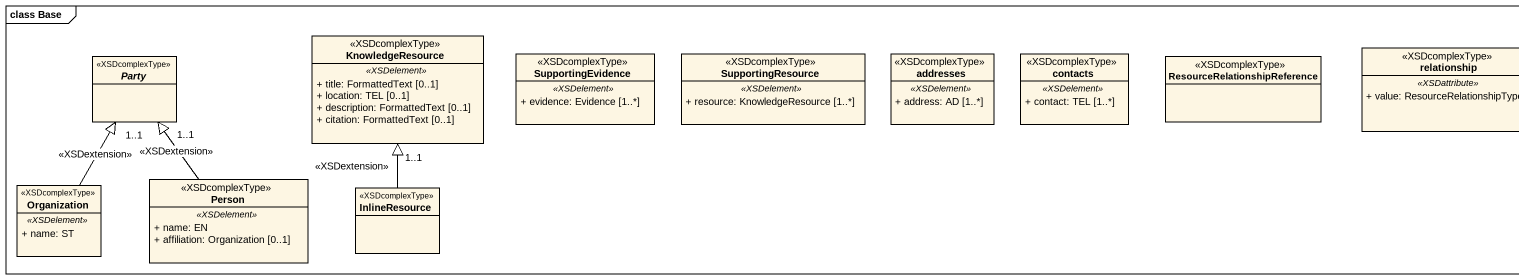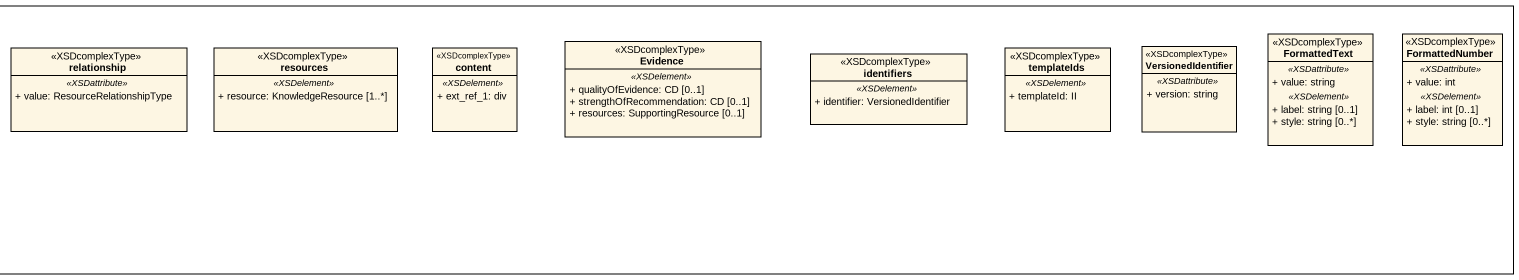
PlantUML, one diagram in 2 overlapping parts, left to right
@startuml
mainframe class Base
hide circle
hide empty members
skinparam classAttributeIconSize 0
class FormattedText <<XSDcomplexType>> {
  .. <<XSDattribute>> ..
  + value: string
  .. <<XSDelement>> ..
  + label: string [0..1]
  + style: string [0..*]
}
class FormattedNumber <<XSDcomplexType>> {
  .. <<XSDattribute>> ..
  + value: int
  .. <<XSDelement>> ..
  + label: int [0..1]
  + style: string [0..*]
}
abstract class Party <<XSDcomplexType>>
class KnowledgeResource <<XSDcomplexType>> {
  .. <<XSDelement>> ..
  + title: FormattedText [0..1]
  + location: TEL [0..1]
  + description: FormattedText [0..1]
  + citation: FormattedText [0..1]
}
class SupportingEvidence <<XSDcomplexType>> {
  .. <<XSDelement>> ..
  + evidence: Evidence [1..*]
}
class SupportingResource <<XSDcomplexType>> {
  .. <<XSDelement>> ..
  + resource: KnowledgeResource [1..*]
}
class addresses <<XSDcomplexType>> {
  .. <<XSDelement>> ..
  + address: AD [1..*]
}
class contacts <<XSDcomplexType>> {
  .. <<XSDelement>> ..
  + contact: TEL [1..*]
}
class "ResourceRelationshipReference" as ResourceRelationshipReferenc <<XSDcomplexType>>
class relationship <<XSDcomplexType>> {
  .. <<XSDattribute>> ..
  + value: ResourceRelationshipType
}
class resources <<XSDcomplexType>> {
  .. <<XSDelement>> ..
  + resource: KnowledgeResource [1..*]
}
class content <<XSDcomplexType>> {
  .. <<XSDelement>> ..
  + ext_ref_1: div
}
class Evidence <<XSDcomplexType>> {
  .. <<XSDelement>> ..
  + qualityOfEvidence: CD [0..1]
  + strengthOfRecommendation: CD [0..1]
  + resources: SupportingResource [0..1]
}
class identifiers <<XSDcomplexType>> {
  .. <<XSDelement>> ..
  + identifier: VersionedIdentifier
}
class templateIds <<XSDcomplexType>> {
  .. <<XSDelement>> ..
  + templateId: II
}
class VersionedIdentifier <<XSDcomplexType>> {
  .. <<XSDattribute>> ..
  + version: string
}
class Organization <<XSDcomplexType>> {
  .. <<XSDelement>> ..
  + name: ST
}
class "Person" as Person_ <<XSDcomplexType>> {
  .. <<XSDelement>> ..
  + name: EN
  + affiliation: Organization [0..1]
}
class InlineResource <<XSDcomplexType>>
Organization -up-|> "1..1" Party : <<XSDextension>>
Person_ -up-|> "1..1" Party : <<XSDextension>>
InlineResource -up-|> "1..1" KnowledgeResource : <<XSDextension>>
@enduml
